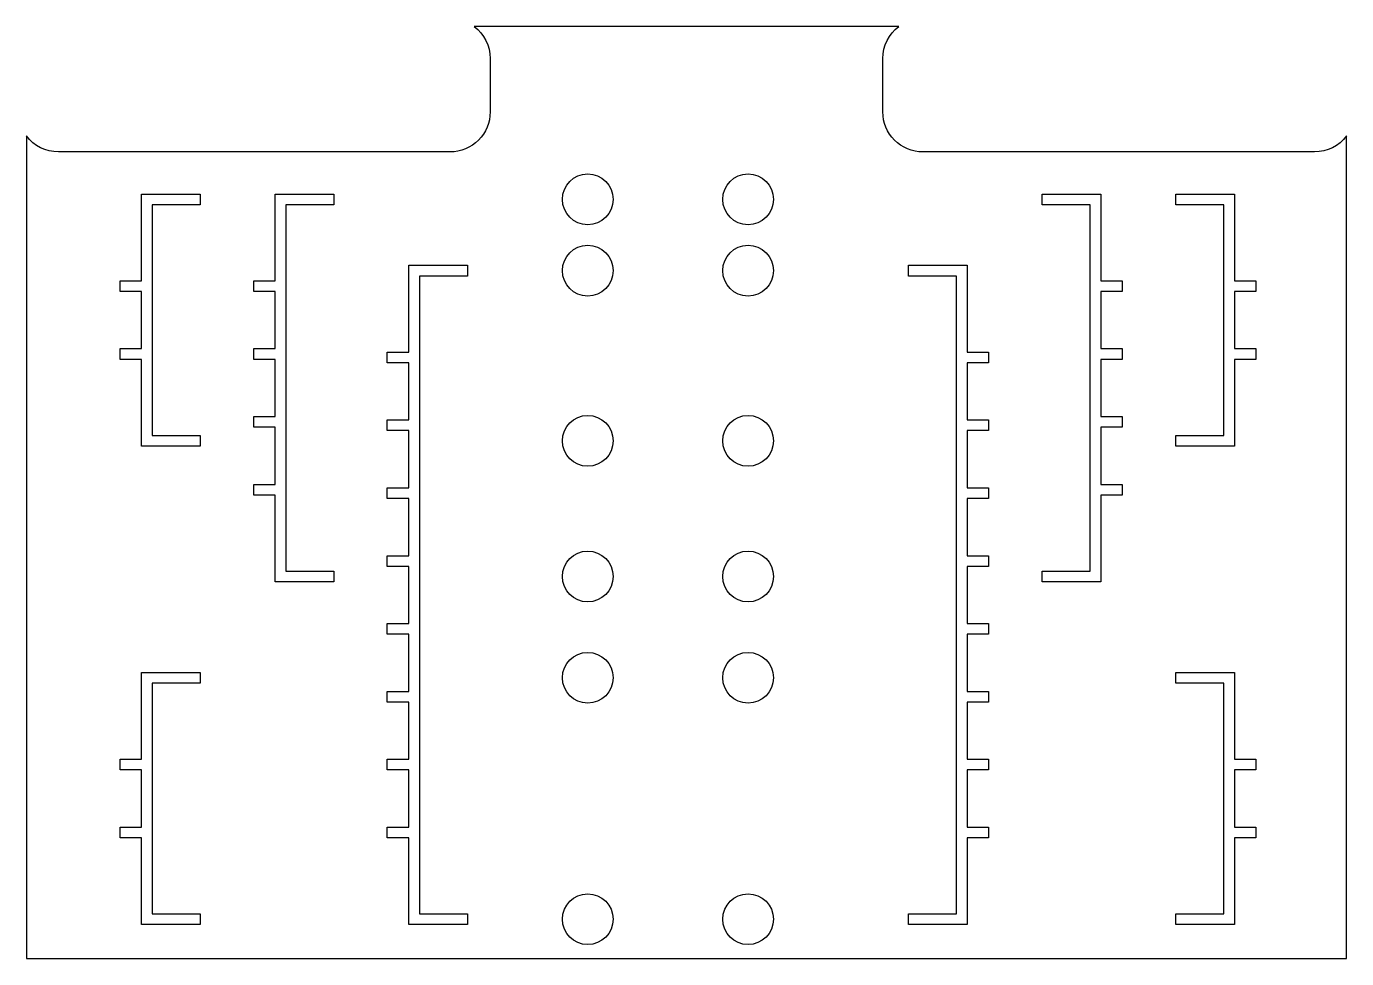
# Model space of a CAD drawing. Header units: millimetres. Extents: x -99.4 to -0.6, y 0.6 to 70.4.
import ezdxf

# ---------------------------------------------------------------- set-up
doc = ezdxf.new("R2010")
doc.units = ezdxf.units.MM
doc.layers.get('0').update_dxf_attribs({"linetype": 'CONTINUOUS'})

msp = doc.modelspace()

# ---------------------------------------------------------------- linework, layer by layer
msp.add_lwpolyline([(-34.108, 70.4), (-65.892, 70.4, -0.236068), (-64.692, 68), (-64.692, 64, -0.414214), (-67.692, 61), (-97, 61, -0.236068), (-99.4, 62.2), (-99.4, 0.6), (-0.6, 0.6), (-0.6, 62.2, -0.236068), (-3, 61), (-32.308, 61, -0.414214), (-35.308, 64), (-35.308, 68, -0.236068)], format="xyb", close=True)
for points in [[(-90.79, 50.55), (-92.39, 50.55), (-92.39, 51.35), (-90.79, 51.35), (-90.79, 57.85), (-86.39, 57.85), (-86.39, 57.05), (-89.99, 57.05), (-89.99, 39.77), (-86.39, 39.77), (-86.39, 38.97), (-90.79, 38.97), (-90.79, 45.47), (-92.39, 45.47), (-92.39, 46.27), (-90.79, 46.27)], [(-80.79, 35.31), (-82.39, 35.31), (-82.39, 36.11), (-80.79, 36.11), (-80.79, 40.39), (-82.39, 40.39), (-82.39, 41.19), (-80.79, 41.19), (-80.79, 45.47), (-82.39, 45.47), (-82.39, 46.27), (-80.79, 46.27), (-80.79, 50.55), (-82.39, 50.55), (-82.39, 51.35), (-80.79, 51.35), (-80.79, 57.85), (-76.39, 57.85), (-76.39, 57.05), (-79.99, 57.05), (-79.99, 29.61), (-76.39, 29.61), (-76.39, 28.81), (-80.79, 28.81)], [(-17.39, 35.31), (-18.99, 35.31), (-18.99, 28.81), (-23.39, 28.81), (-23.39, 29.61), (-19.79, 29.61), (-19.79, 57.05), (-23.39, 57.05), (-23.39, 57.85), (-18.99, 57.85), (-18.99, 51.35), (-17.39, 51.35), (-17.39, 50.55), (-18.99, 50.55), (-18.99, 46.27), (-17.39, 46.27), (-17.39, 45.47), (-18.99, 45.47), (-18.99, 41.19), (-17.39, 41.19), (-17.39, 40.39), (-18.99, 40.39), (-18.99, 36.11), (-17.39, 36.11)], [(-7.39, 50.55), (-8.99, 50.55), (-8.99, 46.27), (-7.39, 46.27), (-7.39, 45.47), (-8.99, 45.47), (-8.99, 38.97), (-13.39, 38.97), (-13.39, 39.77), (-9.79, 39.77), (-9.79, 57.05), (-13.39, 57.05), (-13.39, 57.85), (-8.99, 57.85), (-8.99, 51.35), (-7.39, 51.35)], [(-70.79, 3.15), (-70.79, 9.65), (-72.39, 9.65), (-72.39, 10.45), (-70.79, 10.45), (-70.79, 14.73), (-72.39, 14.73), (-72.39, 15.53), (-70.79, 15.53), (-70.79, 19.81), (-72.39, 19.81), (-72.39, 20.61), (-70.79, 20.61), (-70.79, 24.89), (-72.39, 24.89), (-72.39, 25.69), (-70.79, 25.69), (-70.79, 29.97), (-72.39, 29.97), (-72.39, 30.77), (-70.79, 30.77), (-70.79, 35.05), (-72.39, 35.05), (-72.39, 35.85), (-70.79, 35.85), (-70.79, 40.13), (-72.39, 40.13), (-72.39, 40.93), (-70.79, 40.93), (-70.79, 45.21), (-72.39, 45.21), (-72.39, 46.01), (-70.79, 46.01), (-70.79, 52.51), (-66.39, 52.51), (-66.39, 51.71), (-69.99, 51.71), (-69.99, 3.95), (-66.39, 3.95), (-66.39, 3.15)], [(-28.99, 9.65), (-28.99, 3.15), (-33.39, 3.15), (-33.39, 3.95), (-29.79, 3.95), (-29.79, 51.71), (-33.39, 51.71), (-33.39, 52.51), (-28.99, 52.51), (-28.99, 46.01), (-27.39, 46.01), (-27.39, 45.21), (-28.99, 45.21), (-28.99, 40.93), (-27.39, 40.93), (-27.39, 40.13), (-28.99, 40.13), (-28.99, 35.85), (-27.39, 35.85), (-27.39, 35.05), (-28.99, 35.05), (-28.99, 30.77), (-27.39, 30.77), (-27.39, 29.97), (-28.99, 29.97), (-28.99, 25.69), (-27.39, 25.69), (-27.39, 24.89), (-28.99, 24.89), (-28.99, 20.61), (-27.39, 20.61), (-27.39, 19.81), (-28.99, 19.81), (-28.99, 15.53), (-27.39, 15.53), (-27.39, 14.73), (-28.99, 14.73), (-28.99, 10.45), (-27.39, 10.45), (-27.39, 9.65)], [(-90.79, 9.65), (-92.39, 9.65), (-92.39, 10.45), (-90.79, 10.45), (-90.79, 14.73), (-92.39, 14.73), (-92.39, 15.53), (-90.79, 15.53), (-90.79, 22.03), (-86.39, 22.03), (-86.39, 21.23), (-89.99, 21.23), (-89.99, 3.95), (-86.39, 3.95), (-86.39, 3.15), (-90.79, 3.15)], [(-7.39, 9.65), (-8.99, 9.65), (-8.99, 3.15), (-13.39, 3.15), (-13.39, 3.95), (-9.79, 3.95), (-9.79, 21.23), (-13.39, 21.23), (-13.39, 22.03), (-8.99, 22.03), (-8.99, 15.53), (-7.39, 15.53), (-7.39, 14.73), (-8.99, 14.73), (-8.99, 10.45), (-7.39, 10.45)]]:
    msp.add_lwpolyline(points, close=True)
for centre in [(-57.39, 57.45), (-45.39, 57.45), (-57.39, 52.11), (-45.39, 52.11), (-57.39, 39.37), (-45.39, 39.37), (-57.39, 29.21), (-45.39, 29.21), (-57.39, 21.63), (-45.39, 21.63), (-57.39, 3.55), (-45.39, 3.55)]:
    msp.add_circle(centre, 1.9)

doc.saveas('drawing.dxf')
